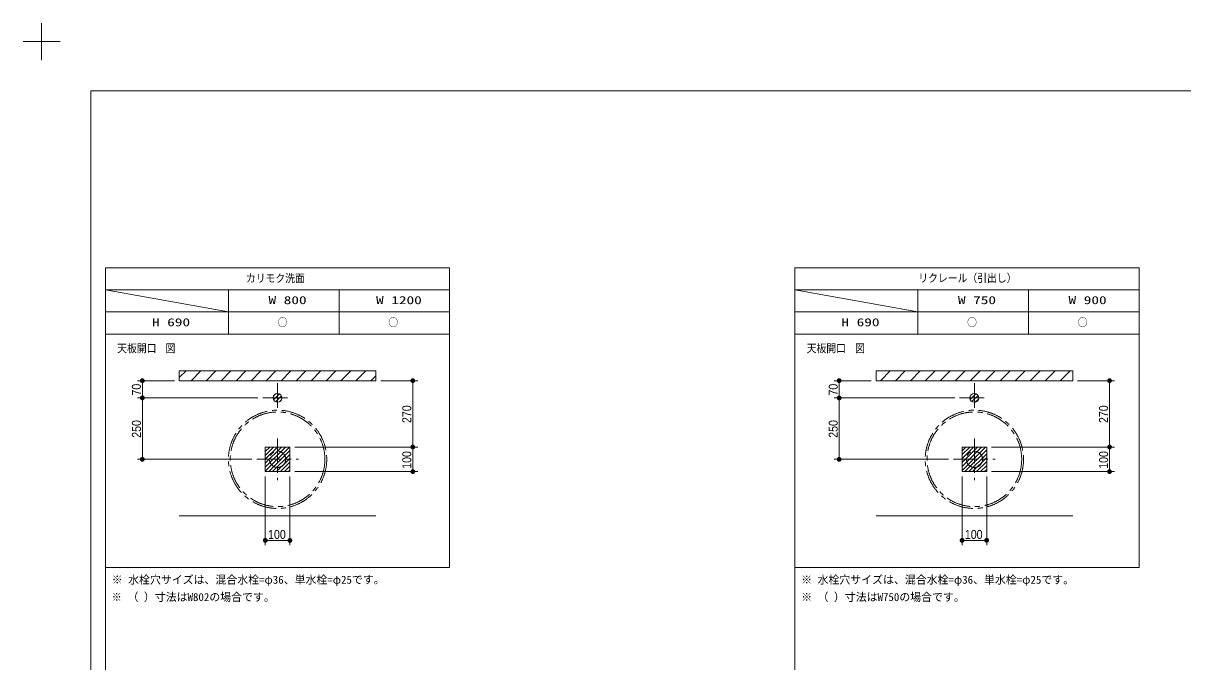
# Model space of a CAD drawing. Units: millimetres, scale not verified. Extents: x -6062 to 6062, y -3045 to 3045.
# Drawn here: x -6062 to -1344, y 446 to 3045 of the extents above; entities that cross this region are included whole.
import ezdxf
from ezdxf.enums import TextEntityAlignment as Align

# ---------------------------------------------------------------- set-up
doc = ezdxf.new("R2010")
doc.units = ezdxf.units.MM
doc.header["$LTSCALE"] = 20
doc.linetypes.add('CHAIN1', pattern=[8, 5, -1, 1, -1])
for name, color, linetype, lineweight in [('0-0_1図面枠', 7, 'Continuous', 9), ('0-2_3一般', 7, 'Continuous', 9), ('0-3_2寸法-1', 7, 'Continuous', 9), ('0-4_0', 7, 'Continuous', 9)]:
    doc.layers.add(name, color=color, linetype=linetype, lineweight=lineweight)
doc.styles.add('ＭＳ ゴシック', font='')
doc.styles.add('ＭＳ Ｐゴシック', font='')
doc.styles.get('ＭＳ ゴシック').set_extended_font_data('MS Gothic')
doc.styles.get('ＭＳ Ｐゴシック').set_extended_font_data('MS PGothic')

# ---------------------------------------------------------------- blocks, each defined once
blk = doc.blocks.new('グループ')
at = {"layer": '0-0_1図面枠'}
for p, q in [((-84000, 57900), (-84000, 60900)), ((-85500, 59400), (-82500, 59400))]:
    blk.add_line(p, q, dxfattribs=at)
blk = doc.blocks.new('グループ-2')
at = {"layer": '0-0_1図面枠'}
blk.add_lwpolyline([(-80000, 55400), (80000, 55400), (80000, -55400), (-80000, -55400)], close=True, dxfattribs=at)
blk = doc.blocks.new('図面枠')
at = {"layer": '0-0_1図面枠'}
for name in ['グループ', 'グループ-2']:
    blk.add_blockref(name, (0, 0), dxfattribs=at)
blk = doc.blocks.new('グループ-4')
at = {"layer": '0-0_1図面枠'}
for p, q in [((-78800, 41000), (-78800, -48600)), ((-22700, 41000), (-22700, -48600)), ((-50800, 39200), (-78800, 39200)), ((-78800, 39200), (-68800, 37400)), ((-68800, 35600), (-68800, 39200)), ((-59800, 35600), (-59800, 39200)), ((5300, 39200), (-22700, 39200)), ((-22700, 39200), (-12700, 37400)), ((-12700, 35600), (-12700, 39200)), ((-3700, 35600), (-3700, 39200)), ((-78800, 37400), (-50800, 37400)), ((-22700, 37400), (5300, 37400))]:
    blk.add_line(p, q, dxfattribs=at)
for points in [[(-78800, 41000), (-50800, 41000), (-50800, 35600), (-78800, 35600)], [(-22700, 41000), (5300, 41000), (5300, 35600), (-22700, 35600)], [(-78800, 35600), (-50800, 35600), (-50800, 16600), (-78800, 16600)], [(-22700, 35600), (5300, 35600), (5300, 16600), (-22700, 16600)]]:
    blk.add_lwpolyline(points, close=True, dxfattribs=at)
blk = doc.blocks.new('_Dot')
at = {"layer": '0-4_0'}
for p, q in [((-10, 0), (-20, 0)), ((9.78, 2), (-9.78, 2)), ((7.99, 6), (-7.99, 6)), ((9.16, -3.98), (-9.16, -3.98)), ((6, -7.98), (-6, -7.98))]:
    blk.add_line(p, q, dxfattribs=at)
for points in [[(10, 0), (9.92, 1.25), (9.69, 2.49), (9.3, 3.68), (8.76, 4.82), (8.09, 5.88), (7.29, 6.85), (6.37, 7.71), (5.36, 8.44), (4.26, 9.05), (3.09, 9.51), (1.87, 9.82), (0.63, 9.98), (-0.63, 9.98), (-1.87, 9.82), (-3.09, 9.51), (-4.26, 9.05), (-5.36, 8.44), (-6.37, 7.71), (-7.29, 6.85), (-8.09, 5.88), (-8.76, 4.82), (-9.3, 3.68), (-9.69, 2.49), (-9.92, 1.25), (-10, 0), (0, 0)], [(-10, 0), (-9.92, -1.25), (-9.69, -2.49), (-9.3, -3.68), (-8.76, -4.82), (-8.09, -5.88), (-7.29, -6.85), (-6.37, -7.71), (-5.36, -8.44), (-4.26, -9.05), (-3.09, -9.51), (-1.87, -9.82), (-0.63, -9.98), (0.63, -9.98), (1.87, -9.82), (3.09, -9.51), (4.26, -9.05), (5.36, -8.44), (6.37, -7.71), (7.29, -6.85), (8.09, -5.88), (8.76, -4.82), (9.3, -3.68), (9.69, -2.49), (9.92, -1.25), (10, 0), (0, 0)]]:
    blk.add_lwpolyline(points, close=True, dxfattribs=at)

msp = doc.modelspace()

# ---------------------------------------------------------------- linework, layer by layer
at = {"layer": '0-2_3一般'}
for p, q in [((-5427.5, 1602.56), (-5400.06, 1630)), ((-5379.1, 1590), (-5339.1, 1630)), ((-5318.14, 1590), (-5278.14, 1630)), ((-5257.18, 1590), (-5217.18, 1630)), ((-5196.22, 1590), (-5156.22, 1630)), ((-5135.26, 1590), (-5095.26, 1630)), ((-5074.3, 1590), (-5034.3, 1630)), ((-5013.34, 1590), (-4973.34, 1630)), ((-4952.38, 1590), (-4912.38, 1630)), ((-4891.42, 1590), (-4851.42, 1630)), ((-4830.46, 1590), (-4790.46, 1630)), ((-4769.5, 1590), (-4729.5, 1630)), ((-4708.54, 1590), (-4668.54, 1630)), ((-4647.58, 1590), (-4627.5, 1610.08)), ((-2574.94, 1590), (-2534.94, 1630)), ((-2513.98, 1590), (-2473.98, 1630)), ((-2453.02, 1590), (-2413.02, 1630)), ((-2392.06, 1590), (-2352.06, 1630)), ((-2331.1, 1590), (-2291.1, 1630)), ((-2270.14, 1590), (-2230.14, 1630)), ((-2209.18, 1590), (-2169.18, 1630)), ((-2148.22, 1590), (-2108.22, 1630)), ((-2087.26, 1590), (-2047.26, 1630)), ((-2026.3, 1590), (-1986.3, 1630)), ((-1965.34, 1590), (-1925.34, 1630)), ((-1904.38, 1590), (-1864.38, 1630)), ((-1843.42, 1590), (-1803.42, 1630)), ((-5427.5, 1590), (-4627.5, 1590)), ((-2592.5, 1590), (-1792.5, 1590)), ((-5043.58, 1527.92), (-5035.42, 1536.08)), ((-5043.52, 1511.98), (-5019.48, 1536.02)), ((-5035.52, 1503.98), (-5011.48, 1528.02)), ((-5019.58, 1503.92), (-5011.42, 1512.08)), ((-2209.42, 1514.08), (-2186.58, 1536.92)), ((-2202.48, 1505.02), (-2177.52, 1529.98)), ((-2189.17, 1502.33), (-2174.83, 1516.67)), ((-5077.5, 1318), (-5075.5, 1320)), ((-5077.5, 1302), (-5059.5, 1320)), ((-5077.5, 1286), (-5043.5, 1320)), ((-5077.5, 1270), (-5027.5, 1320)), ((-5077.5, 1254), (-5011.5, 1320)), ((-5077.5, 1238), (-4995.5, 1320)), ((-5077.5, 1222), (-4979.5, 1320)), ((-5063.5, 1220), (-4977.5, 1306)), ((-5047.5, 1220), (-4977.5, 1290)), ((-5031.5, 1220), (-4977.5, 1274)), ((-2242.5, 1305), (-2227.5, 1320)), ((-2242.5, 1289), (-2211.5, 1320)), ((-2242.5, 1273), (-2195.5, 1320)), ((-2242.5, 1257), (-2179.5, 1320)), ((-2242.5, 1241), (-2163.5, 1320)), ((-2242.5, 1225), (-2147.5, 1320)), ((-2231.5, 1220), (-2142.5, 1309)), ((-2215.5, 1220), (-2142.5, 1293)), ((-2199.5, 1220), (-2142.5, 1277)), ((-5015.5, 1220), (-4977.5, 1258)), ((-4999.5, 1220), (-4977.5, 1242)), ((-2183.5, 1220), (-2142.5, 1261)), ((-2167.5, 1220), (-2142.5, 1245)), ((-2151.5, 1220), (-2142.5, 1229)), ((-4983.5, 1220), (-4977.5, 1226)), ((-5427.5, 1040), (-4627.5, 1040)), ((-2592.5, 1040), (-1792.5, 1040))]:
    msp.add_line(p, q, dxfattribs=at)
at = {"layer": '0-2_3一般', "linetype": 'CHAIN1'}
for p, q in [((-5027.5, 1580), (-5027.5, 1460)), ((-2192.5, 1580), (-2192.5, 1460)), ((-5087.5, 1520), (-4967.5, 1520)), ((-2252.5, 1520), (-2132.5, 1520)), ((-5027.5, 1355), (-5027.5, 1185)), ((-2192.5, 1355), (-2192.5, 1185)), ((-5112.5, 1270), (-4942.5, 1270)), ((-2277.5, 1270), (-2107.5, 1270))]:
    msp.add_line(p, q, dxfattribs=at)
at = {"layer": '0-2_3一般'}
for points in [[(-5427.5, 1630), (-4627.5, 1630), (-4627.5, 1590), (-5427.5, 1590)], [(-2592.5, 1630), (-1792.5, 1630), (-1792.5, 1590), (-2592.5, 1590)], [(-5077.5, 1320), (-4977.5, 1320), (-4977.5, 1220), (-5077.5, 1220)], [(-5077.5, 1320), (-4977.5, 1320), (-4977.5, 1220), (-5077.5, 1220)], [(-2242.5, 1320), (-2142.5, 1320), (-2142.5, 1220), (-2242.5, 1220)], [(-2242.5, 1320), (-2142.5, 1320), (-2142.5, 1220), (-2242.5, 1220)]]:
    msp.add_lwpolyline(points, close=True, dxfattribs=at)
for centre in [(-5027.5, 1520), (-5027.5, 1520), (-2192.5, 1520), (-2192.5, 1520)]:
    msp.add_circle(centre, 18, dxfattribs=at)
at = {"layer": '0-2_3一般', "linetype": 'CHAIN1'}
for centre, radius in [((-5027.5, 1270), 200), ((-2192.5, 1270), 200), ((-5027.5, 1270), 192.5), ((-2192.5, 1270), 192.5), ((-5027.5, 1270), 33), ((-2192.5, 1270), 33)]:
    msp.add_circle(centre, radius, dxfattribs=at)
at = {"layer": '0-3_2寸法-1'}
for p, q in [((-5447.5, 1590), (-5597.5, 1590)), ((-5577.5, 1535.01), (-5577.5, 1574.99)), ((-4607.5, 1590), (-4457.5, 1590)), ((-4477.5, 1335.01), (-4477.5, 1574.99)), ((-2612.5, 1590), (-2762.5, 1590)), ((-2742.5, 1535.01), (-2742.5, 1574.99)), ((-1772.5, 1590), (-1622.5, 1590)), ((-1642.5, 1335.01), (-1642.5, 1574.99)), ((-5107.5, 1520), (-5597.5, 1520)), ((-5107.5, 1520), (-5597.5, 1520)), ((-2272.5, 1520), (-2762.5, 1520)), ((-2272.5, 1520), (-2762.5, 1520)), ((-5577.5, 1504.99), (-5577.5, 1285.01)), ((-2742.5, 1504.99), (-2742.5, 1285.01)), ((-4957.5, 1320), (-4457.5, 1320)), ((-4957.5, 1320), (-4457.5, 1320)), ((-4477.5, 1235.01), (-4477.5, 1304.99)), ((-2122.5, 1320), (-1622.5, 1320)), ((-2122.5, 1320), (-1622.5, 1320)), ((-1642.5, 1235.01), (-1642.5, 1304.99)), ((-5132.5, 1270), (-5597.5, 1270)), ((-2297.5, 1270), (-2762.5, 1270)), ((-5077.5, 1200), (-5077.5, 920)), ((-4977.5, 1200), (-4977.5, 920)), ((-4957.5, 1220), (-4457.5, 1220)), ((-2242.5, 1200), (-2242.5, 920)), ((-2142.5, 1200), (-2142.5, 920)), ((-2122.5, 1220), (-1622.5, 1220)), ((-4992.51, 940), (-5062.49, 940)), ((-2157.51, 940), (-2227.49, 940))]:
    msp.add_line(p, q, dxfattribs=at)

# ---------------------------------------------------------------- block references
at = {"layer": '0-0_1図面枠', "xscale": 0.05, "yscale": 0.05}
for name in ['図面枠', 'グループ-4']:
    msp.add_blockref(name, (-1787.5, 0), dxfattribs=at)
at = {"layer": '0-3_2寸法-1', "xscale": 0.7503418, "yscale": 0.7503418}
for p, rotation in [((-5577.5, 1590), 90), ((-4477.5, 1590), 90), ((-2742.5, 1590), 90), ((-1642.5, 1590), 90), ((-5577.5, 1520), 270), ((-5577.5, 1520), 90), ((-2742.5, 1520), 270), ((-2742.5, 1520), 90), ((-4477.5, 1320), 270), ((-4477.5, 1320), 90), ((-1642.5, 1320), 270), ((-1642.5, 1320), 90), ((-5577.5, 1270), 270), ((-2742.5, 1270), 270), ((-4477.5, 1220), 270), ((-1642.5, 1220), 270), ((-5077.5, 940), 180), ((-2242.5, 940), 180)]:
    msp.add_blockref('_Dot', p, dxfattribs=dict(at, rotation=rotation))
for p in [(-4977.5, 940), (-2142.5, 940)]:
    msp.add_blockref('_Dot', p, dxfattribs=at)

# ---------------------------------------------------------------- texts
at = {"layer": '0-0_1図面枠', "style": 'ＭＳ ゴシック'}
for s, width, p in [('リクレール（引出し）', 0.9, (-2420.67, 1981.44)), ('カリモク洗面', 0.9, (-5156.39, 1980.86)), ('W 800', 1.4, (-5064.45, 1891.74)), ('W 1200', 1.4, (-4626.75, 1891.74)), ('W 750', 1.4, (-2259.45, 1891.74)), ('W 900', 1.4, (-1809.45, 1891.74)), ('H 690', 1.4, (-5538.49, 1801.74)), ('○', 0.9, (-5027.09, 1801.25)), ('○', 0.9, (-4577.09, 1801.25)), ('H 690', 1.4, (-2733.49, 1801.74)), ('○', 0.9, (-2222.09, 1801.25)), ('○', 0.9, (-1772.09, 1801.25)), ('天板開口', 0.9, (-5680, 1695.64)), ('図', 0.9, (-5483.27, 1695.64)), ('天板開口', 0.9, (-2875, 1695.64)), ('図', 0.9, (-2678.27, 1695.64)), ('※', 0.9, (-5702.1, 683.34))]:
    msp.add_text(s, height=32.55, dxfattribs=dict(at, width=width)).set_placement(p, align=Align.BOTTOM_LEFT)
for s, p in [('※ 水栓穴サイズは、混合水栓=φ36、単水栓=φ25です。', (-5702.1, 753.88)), ('※ 水栓穴サイズは、混合水栓=φ36、単水栓=φ25です。', (-2897.1, 753.88)), ('（ ）寸法はW802の場合です。', (-5637.93, 683.34)), ('※ （ ）寸法はW750の場合です。', (-2897.1, 683.34))]:
    msp.add_text(s, height=32.55, dxfattribs=at).set_placement(p, align=Align.BOTTOM_LEFT)
at = {"layer": '0-3_2寸法-1', "style": 'ＭＳ Ｐゴシック', "width": 0.9}
for s, p in [('70', (-5572.54, 1529.63)), ('70', (-2737.54, 1529.63)), ('270', (-4472.54, 1417.72)), ('270', (-1637.54, 1417.72)), ('250', (-5572.54, 1357.72)), ('250', (-2737.54, 1357.72)), ('100', (-4472.54, 1231.39)), ('100', (-1637.54, 1231.39))]:
    msp.add_text(s, height=36.66, rotation=90, dxfattribs=at).set_placement(p, align=Align.BOTTOM_LEFT)
for p in [(-5066.11, 935.04), (-2231.11, 935.04)]:
    msp.add_text('100', height=36.66, dxfattribs=at).set_placement(p, align=Align.BOTTOM_LEFT)

doc.saveas('drawing.dxf')
